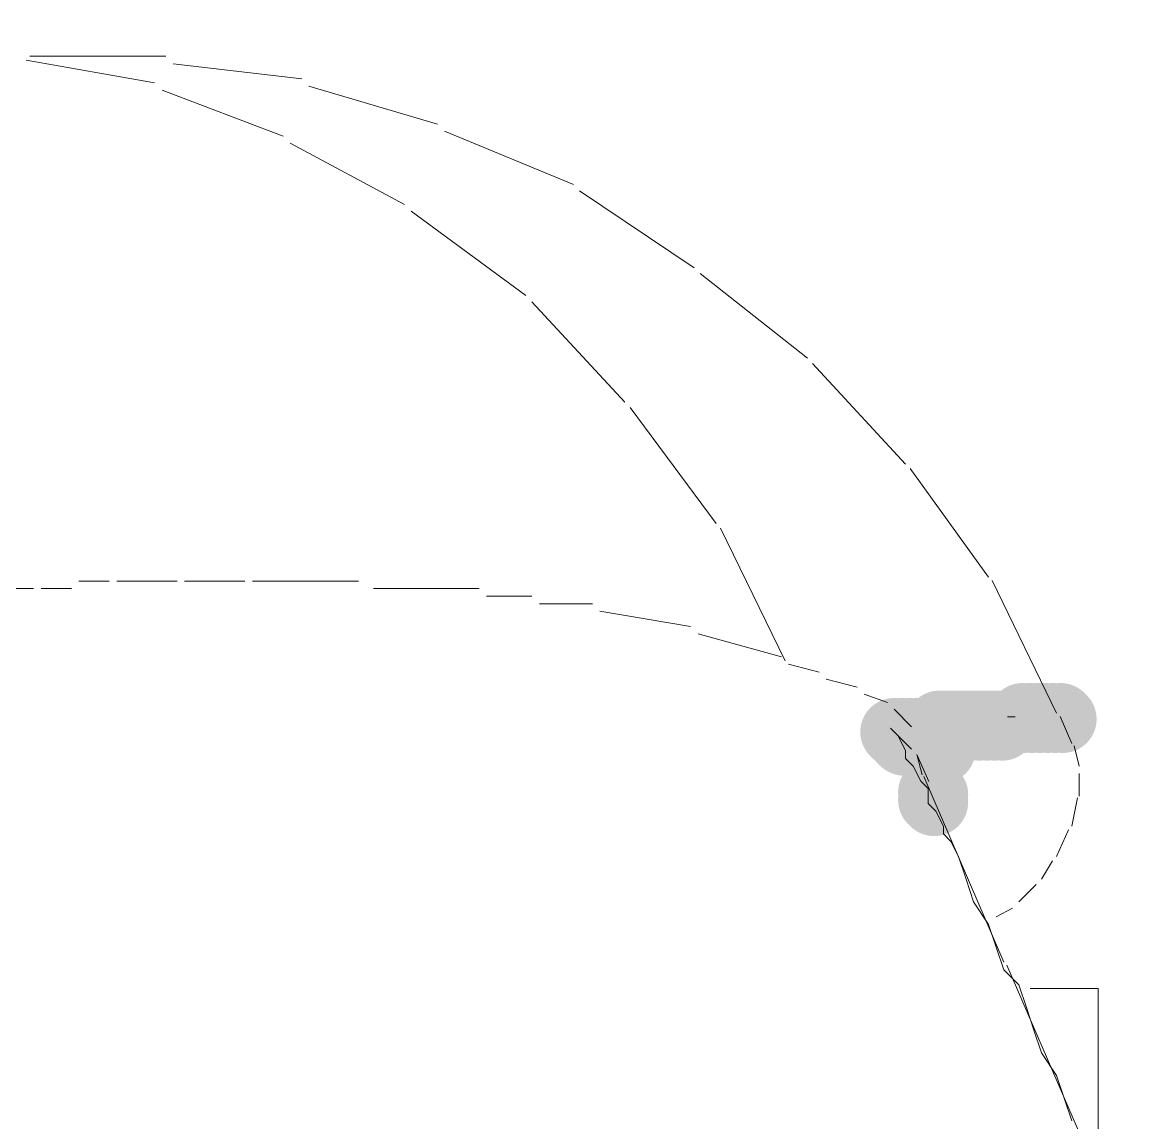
# Model space of a CAD drawing. Header units: millimetres. Extents: x 0 to 297, y 0 to 208.
# Drawn here: x 136.17 to 139.007, y 62.178 to 64.971 of the extents above; entities that cross this region are included whole.
import ezdxf

# ---------------------------------------------------------------- set-up
doc = ezdxf.new("R2010")
doc.units = ezdxf.units.MM

msp = doc.modelspace()

# ---------------------------------------------------------------- hatches: boundary and pattern name
h = msp.add_hatch(color=7)
h.dxf.hatch_style = 2
h.paths.add_polyline_path([(136.534525, 64.971206), (136.534525, 64.798697)])
h = msp.add_hatch(color=7)
h.dxf.hatch_style = 2
h.paths.add_polyline_path([(136.879542, 64.913703), (136.879542, 64.741194)])
h = msp.add_hatch(color=7)
h.dxf.hatch_style = 2
h.paths.add_polyline_path([(137.224558, 64.798697), (137.224558, 64.626189)])
h = msp.add_hatch(color=7)
h.dxf.hatch_style = 2
h.paths.add_polyline_path([(137.569575, 64.645592), (137.569575, 64.473083)])
h = msp.add_hatch(color=7)
h.dxf.hatch_style = 2
h.paths.add_polyline_path([(137.876139, 64.434631), (137.876139, 64.262122)])
h = msp.add_hatch(color=7)
h.dxf.hatch_style = 2
h.paths.add_polyline_path([(138.163653, 64.204619), (138.163653, 64.032111)])
h = msp.add_hatch(color=7)
h.dxf.hatch_style = 2
h.paths.add_polyline_path([(138.412714, 63.936156), (138.412714, 63.763647)])
h = msp.add_hatch(color=7)
h.dxf.hatch_style = 2
h.paths.add_polyline_path([(138.623322, 63.648994), (138.623322, 63.476486)])
h = msp.add_hatch(color=7)
edge = h.paths.add_edge_path(flags=0)
edge.add_spline(control_points=[(138.559783, 63.249787), (138.526238, 63.283332), (138.471346, 63.283332), (138.437801, 63.249787), (138.404256, 63.216242), (138.404256, 63.16135), (138.437801, 63.127805), (138.437801, 63.127805), (138.443445, 63.122161), (138.443445, 63.122161), (138.47699, 63.088616), (138.531882, 63.088616), (138.565427, 63.122161), (138.598972, 63.155706), (138.598972, 63.210597), (138.565427, 63.244142), (138.565427, 63.244142), (138.559783, 63.249787), (138.559783, 63.249787)], knot_values=[0, 0, 0, 0, 1, 1, 1, 2, 2, 2, 3, 3, 3, 4, 4, 4, 5, 5, 5, 6, 6, 6, 6], degree=3, periodic=1)
h = msp.add_hatch(color=7)
edge = h.paths.add_edge_path(flags=0)
edge.add_spline(control_points=[(138.559783, 63.249787), (138.526238, 63.283332), (138.471346, 63.283332), (138.437801, 63.249787), (138.404256, 63.216242), (138.404256, 63.16135), (138.437801, 63.127805), (138.437801, 63.127805), (138.443445, 63.122161), (138.443445, 63.122161), (138.47699, 63.088616), (138.531882, 63.088616), (138.565427, 63.122161), (138.598972, 63.155706), (138.598972, 63.210597), (138.565427, 63.244142), (138.565427, 63.244142), (138.559783, 63.249787), (138.559783, 63.249787)], knot_values=[0, 0, 0, 0, 1, 1, 1, 2, 2, 2, 3, 3, 3, 4, 4, 4, 5, 5, 5, 6, 6, 6, 6], degree=3, periodic=1)
h = msp.add_hatch(color=7)
edge = h.paths.add_edge_path(flags=0)
edge.add_spline(control_points=[(138.559783, 63.249787), (138.526238, 63.283332), (138.471346, 63.283332), (138.437801, 63.249787), (138.404256, 63.216242), (138.404256, 63.16135), (138.437801, 63.127805), (138.437801, 63.127805), (138.443445, 63.122161), (138.443445, 63.122161), (138.47699, 63.088616), (138.531882, 63.088616), (138.565427, 63.122161), (138.598972, 63.155706), (138.598972, 63.210597), (138.565427, 63.244142), (138.565427, 63.244142), (138.559783, 63.249787), (138.559783, 63.249787)], knot_values=[0, 0, 0, 0, 1, 1, 1, 2, 2, 2, 3, 3, 3, 4, 4, 4, 5, 5, 5, 6, 6, 6, 6], degree=3, periodic=1)
h = msp.add_hatch(color=7)
edge = h.paths.add_edge_path(flags=0)
edge.add_spline(control_points=[(138.579185, 63.249787), (138.54564, 63.283332), (138.490749, 63.283332), (138.457204, 63.249787), (138.423659, 63.216242), (138.423659, 63.16135), (138.457204, 63.127805), (138.457204, 63.127805), (138.462848, 63.122161), (138.462848, 63.122161), (138.496393, 63.088616), (138.551285, 63.088616), (138.58483, 63.122161), (138.618375, 63.155706), (138.618375, 63.210597), (138.58483, 63.244142), (138.58483, 63.244142), (138.579185, 63.249787), (138.579185, 63.249787)], knot_values=[0, 0, 0, 0, 1, 1, 1, 2, 2, 2, 3, 3, 3, 4, 4, 4, 5, 5, 5, 6, 6, 6, 6], degree=3, periodic=1)
h = msp.add_hatch(color=7)
edge = h.paths.add_edge_path(flags=0)
edge.add_spline(control_points=[(138.579185, 63.249787), (138.54564, 63.283332), (138.490749, 63.283332), (138.457204, 63.249787), (138.423659, 63.216242), (138.423659, 63.16135), (138.457204, 63.127805), (138.457204, 63.127805), (138.462848, 63.122161), (138.462848, 63.122161), (138.496393, 63.088616), (138.551285, 63.088616), (138.58483, 63.122161), (138.618375, 63.155706), (138.618375, 63.210597), (138.58483, 63.244142), (138.58483, 63.244142), (138.579185, 63.249787), (138.579185, 63.249787)], knot_values=[0, 0, 0, 0, 1, 1, 1, 2, 2, 2, 3, 3, 3, 4, 4, 4, 5, 5, 5, 6, 6, 6, 6], degree=3, periodic=1)
h = msp.add_hatch(color=7)
edge = h.paths.add_edge_path(flags=0)
edge.add_spline(control_points=[(138.579185, 63.249787), (138.54564, 63.283332), (138.490749, 63.283332), (138.457204, 63.249787), (138.423659, 63.216242), (138.423659, 63.16135), (138.457204, 63.127805), (138.457204, 63.127805), (138.462848, 63.122161), (138.462848, 63.122161), (138.496393, 63.088616), (138.551285, 63.088616), (138.58483, 63.122161), (138.618375, 63.155706), (138.618375, 63.210597), (138.58483, 63.244142), (138.58483, 63.244142), (138.579185, 63.249787), (138.579185, 63.249787)], knot_values=[0, 0, 0, 0, 1, 1, 1, 2, 2, 2, 3, 3, 3, 4, 4, 4, 5, 5, 5, 6, 6, 6, 6], degree=3, periodic=1)
h = msp.add_hatch(color=7)
edge = h.paths.add_edge_path(flags=0)
edge.add_spline(control_points=[(138.598235, 63.249787), (138.56469, 63.283332), (138.509799, 63.283332), (138.476254, 63.249787), (138.442709, 63.216242), (138.442709, 63.16135), (138.476254, 63.127805), (138.476254, 63.127805), (138.481898, 63.122161), (138.481898, 63.122161), (138.515443, 63.088616), (138.570335, 63.088616), (138.60388, 63.122161), (138.637425, 63.155706), (138.637425, 63.210597), (138.60388, 63.244142), (138.60388, 63.244142), (138.598235, 63.249787), (138.598235, 63.249787)], knot_values=[0, 0, 0, 0, 1, 1, 1, 2, 2, 2, 3, 3, 3, 4, 4, 4, 5, 5, 5, 6, 6, 6, 6], degree=3, periodic=1)
h = msp.add_hatch(color=7)
edge = h.paths.add_edge_path(flags=0)
edge.add_spline(control_points=[(138.598235, 63.249787), (138.56469, 63.283332), (138.509799, 63.283332), (138.476254, 63.249787), (138.442709, 63.216242), (138.442709, 63.16135), (138.476254, 63.127805), (138.476254, 63.127805), (138.481898, 63.122161), (138.481898, 63.122161), (138.515443, 63.088616), (138.570335, 63.088616), (138.60388, 63.122161), (138.637425, 63.155706), (138.637425, 63.210597), (138.60388, 63.244142), (138.60388, 63.244142), (138.598235, 63.249787), (138.598235, 63.249787)], knot_values=[0, 0, 0, 0, 1, 1, 1, 2, 2, 2, 3, 3, 3, 4, 4, 4, 5, 5, 5, 6, 6, 6, 6], degree=3, periodic=1)
h = msp.add_hatch(color=7)
edge = h.paths.add_edge_path(flags=0)
edge.add_spline(control_points=[(138.617285, 63.249787), (138.58374, 63.283332), (138.528849, 63.283332), (138.495304, 63.249787), (138.461759, 63.216242), (138.461759, 63.16135), (138.495304, 63.127805), (138.495304, 63.127805), (138.500948, 63.122161), (138.500948, 63.122161), (138.534493, 63.088616), (138.589385, 63.088616), (138.62293, 63.122161), (138.656475, 63.155706), (138.656475, 63.210597), (138.62293, 63.244142), (138.62293, 63.244142), (138.617285, 63.249787), (138.617285, 63.249787)], knot_values=[0, 0, 0, 0, 1, 1, 1, 2, 2, 2, 3, 3, 3, 4, 4, 4, 5, 5, 5, 6, 6, 6, 6], degree=3, periodic=1)
h = msp.add_hatch(color=7)
edge = h.paths.add_edge_path(flags=0)
edge.add_spline(control_points=[(138.617285, 63.249787), (138.58374, 63.283332), (138.528849, 63.283332), (138.495304, 63.249787), (138.461759, 63.216242), (138.461759, 63.16135), (138.495304, 63.127805), (138.495304, 63.127805), (138.500948, 63.122161), (138.500948, 63.122161), (138.534493, 63.088616), (138.589385, 63.088616), (138.62293, 63.122161), (138.656475, 63.155706), (138.656475, 63.210597), (138.62293, 63.244142), (138.62293, 63.244142), (138.617285, 63.249787), (138.617285, 63.249787)], knot_values=[0, 0, 0, 0, 1, 1, 1, 2, 2, 2, 3, 3, 3, 4, 4, 4, 5, 5, 5, 6, 6, 6, 6], degree=3, periodic=1)
h = msp.add_hatch(color=7)
edge = h.paths.add_edge_path(flags=0)
edge.add_spline(control_points=[(138.636688, 63.249787), (138.603143, 63.283332), (138.548251, 63.283332), (138.514706, 63.249787), (138.481161, 63.216242), (138.481161, 63.16135), (138.514706, 63.127805), (138.514706, 63.127805), (138.520351, 63.122161), (138.520351, 63.122161), (138.553896, 63.088616), (138.608788, 63.088616), (138.642333, 63.122161), (138.675878, 63.155706), (138.675878, 63.210597), (138.642333, 63.244142), (138.642333, 63.244142), (138.636688, 63.249787), (138.636688, 63.249787)], knot_values=[0, 0, 0, 0, 1, 1, 1, 2, 2, 2, 3, 3, 3, 4, 4, 4, 5, 5, 5, 6, 6, 6, 6], degree=3, periodic=1)
h = msp.add_hatch(color=7)
edge = h.paths.add_edge_path(flags=0)
edge.add_spline(control_points=[(138.636688, 63.249787), (138.603143, 63.283332), (138.548251, 63.283332), (138.514706, 63.249787), (138.481161, 63.216242), (138.481161, 63.16135), (138.514706, 63.127805), (138.514706, 63.127805), (138.520351, 63.122161), (138.520351, 63.122161), (138.553896, 63.088616), (138.608788, 63.088616), (138.642333, 63.122161), (138.675878, 63.155706), (138.675878, 63.210597), (138.642333, 63.244142), (138.642333, 63.244142), (138.636688, 63.249787), (138.636688, 63.249787)], knot_values=[0, 0, 0, 0, 1, 1, 1, 2, 2, 2, 3, 3, 3, 4, 4, 4, 5, 5, 5, 6, 6, 6, 6], degree=3, periodic=1)
h = msp.add_hatch(color=7)
edge = h.paths.add_edge_path(flags=0)
edge.add_spline(control_points=[(138.636688, 63.249787), (138.603143, 63.283332), (138.548251, 63.283332), (138.514706, 63.249787), (138.481161, 63.216242), (138.481161, 63.16135), (138.514706, 63.127805), (138.514706, 63.127805), (138.520351, 63.122161), (138.520351, 63.122161), (138.553896, 63.088616), (138.608788, 63.088616), (138.642333, 63.122161), (138.675878, 63.155706), (138.675878, 63.210597), (138.642333, 63.244142), (138.642333, 63.244142), (138.636688, 63.249787), (138.636688, 63.249787)], knot_values=[0, 0, 0, 0, 1, 1, 1, 2, 2, 2, 3, 3, 3, 4, 4, 4, 5, 5, 5, 6, 6, 6, 6], degree=3, periodic=1)
h = msp.add_hatch(color=7)
edge = h.paths.add_edge_path(flags=0)
edge.add_spline(control_points=[(138.655738, 63.249787), (138.622193, 63.283332), (138.567301, 63.283332), (138.533756, 63.249787), (138.500211, 63.216242), (138.500211, 63.16135), (138.533756, 63.127805), (138.533756, 63.127805), (138.539401, 63.122161), (138.539401, 63.122161), (138.572946, 63.088616), (138.627838, 63.088616), (138.661383, 63.122161), (138.694928, 63.155706), (138.694928, 63.210597), (138.661383, 63.244142), (138.661383, 63.244142), (138.655738, 63.249787), (138.655738, 63.249787)], knot_values=[0, 0, 0, 0, 1, 1, 1, 2, 2, 2, 3, 3, 3, 4, 4, 4, 5, 5, 5, 6, 6, 6, 6], degree=3, periodic=1)
h = msp.add_hatch(color=7)
edge = h.paths.add_edge_path(flags=0)
edge.add_spline(control_points=[(138.674788, 63.249787), (138.641243, 63.283332), (138.586351, 63.283332), (138.552806, 63.249787), (138.519261, 63.216242), (138.519261, 63.16135), (138.552806, 63.127805), (138.552806, 63.127805), (138.558451, 63.122161), (138.558451, 63.122161), (138.591996, 63.088616), (138.646888, 63.088616), (138.680433, 63.122161), (138.713978, 63.155706), (138.713978, 63.210597), (138.680433, 63.244142), (138.680433, 63.244142), (138.674788, 63.249787), (138.674788, 63.249787)], knot_values=[0, 0, 0, 0, 1, 1, 1, 2, 2, 2, 3, 3, 3, 4, 4, 4, 5, 5, 5, 6, 6, 6, 6], degree=3, periodic=1)
h = msp.add_hatch(color=7)
edge = h.paths.add_edge_path(flags=0)
edge.add_spline(control_points=[(138.694191, 63.249787), (138.660646, 63.283332), (138.605754, 63.283332), (138.572209, 63.249787), (138.538664, 63.216242), (138.538664, 63.16135), (138.572209, 63.127805), (138.572209, 63.127805), (138.577854, 63.122161), (138.577854, 63.122161), (138.611399, 63.088616), (138.66629, 63.088616), (138.699835, 63.122161), (138.73338, 63.155706), (138.73338, 63.210597), (138.699835, 63.244142), (138.699835, 63.244142), (138.694191, 63.249787), (138.694191, 63.249787)], knot_values=[0, 0, 0, 0, 1, 1, 1, 2, 2, 2, 3, 3, 3, 4, 4, 4, 5, 5, 5, 6, 6, 6, 6], degree=3, periodic=1)
h = msp.add_hatch(color=7)
edge = h.paths.add_edge_path(flags=0)
edge.add_spline(control_points=[(138.713241, 63.249787), (138.679696, 63.283332), (138.624804, 63.283332), (138.591259, 63.249787), (138.557714, 63.216242), (138.557714, 63.16135), (138.591259, 63.127805), (138.591259, 63.127805), (138.596904, 63.122161), (138.596904, 63.122161), (138.630449, 63.088616), (138.68534, 63.088616), (138.718885, 63.122161), (138.75243, 63.155706), (138.75243, 63.210597), (138.718885, 63.244142), (138.718885, 63.244142), (138.713241, 63.249787), (138.713241, 63.249787)], knot_values=[0, 0, 0, 0, 1, 1, 1, 2, 2, 2, 3, 3, 3, 4, 4, 4, 5, 5, 5, 6, 6, 6, 6], degree=3, periodic=1)
h = msp.add_hatch(color=7)
edge = h.paths.add_edge_path(flags=0)
edge.add_spline(control_points=[(138.768746, 63.270771), (138.734136, 63.303218), (138.679273, 63.301448), (138.646827, 63.266839), (138.614381, 63.23223), (138.616151, 63.177366), (138.65076, 63.14492), (138.65076, 63.14492), (138.656404, 63.139629), (138.656404, 63.139629), (138.691014, 63.107183), (138.745877, 63.108952), (138.778323, 63.143561), (138.810769, 63.178171), (138.808999, 63.233034), (138.77439, 63.26548), (138.77439, 63.26548), (138.768746, 63.270771), (138.768746, 63.270771)], knot_values=[0, 0, 0, 0, 1, 1, 1, 2, 2, 2, 3, 3, 3, 4, 4, 4, 5, 5, 5, 6, 6, 6, 6], degree=3, periodic=1)
h = msp.add_hatch(color=7)
edge = h.paths.add_edge_path(flags=0)
edge.add_spline(control_points=[(138.787796, 63.270771), (138.753186, 63.303218), (138.698323, 63.301448), (138.665877, 63.266839), (138.633431, 63.23223), (138.635201, 63.177366), (138.66981, 63.14492), (138.66981, 63.14492), (138.675454, 63.139629), (138.675454, 63.139629), (138.710064, 63.107183), (138.764927, 63.108952), (138.797373, 63.143561), (138.829819, 63.178171), (138.828049, 63.233034), (138.79344, 63.26548), (138.79344, 63.26548), (138.787796, 63.270771), (138.787796, 63.270771)], knot_values=[0, 0, 0, 0, 1, 1, 1, 2, 2, 2, 3, 3, 3, 4, 4, 4, 5, 5, 5, 6, 6, 6, 6], degree=3, periodic=1)
h = msp.add_hatch(color=7)
edge = h.paths.add_edge_path(flags=0)
edge.add_spline(control_points=[(138.807198, 63.270771), (138.772589, 63.303218), (138.717726, 63.301448), (138.68528, 63.266839), (138.652834, 63.23223), (138.654604, 63.177366), (138.689213, 63.14492), (138.689213, 63.14492), (138.694857, 63.139629), (138.694857, 63.139629), (138.729466, 63.107183), (138.78433, 63.108952), (138.816776, 63.143561), (138.849222, 63.178171), (138.847452, 63.233034), (138.812843, 63.26548), (138.812843, 63.26548), (138.807198, 63.270771), (138.807198, 63.270771)], knot_values=[0, 0, 0, 0, 1, 1, 1, 2, 2, 2, 3, 3, 3, 4, 4, 4, 5, 5, 5, 6, 6, 6, 6], degree=3, periodic=1)
h = msp.add_hatch(color=7)
edge = h.paths.add_edge_path(flags=0)
edge.add_spline(control_points=[(138.826248, 63.270771), (138.791639, 63.303218), (138.736776, 63.301448), (138.70433, 63.266839), (138.671884, 63.23223), (138.673654, 63.177366), (138.708263, 63.14492), (138.708263, 63.14492), (138.713907, 63.139629), (138.713907, 63.139629), (138.748516, 63.107183), (138.80338, 63.108952), (138.835826, 63.143561), (138.868272, 63.178171), (138.866502, 63.233034), (138.831893, 63.26548), (138.831893, 63.26548), (138.826248, 63.270771), (138.826248, 63.270771)], knot_values=[0, 0, 0, 0, 1, 1, 1, 2, 2, 2, 3, 3, 3, 4, 4, 4, 5, 5, 5, 6, 6, 6, 6], degree=3, periodic=1)
h = msp.add_hatch(color=7)
edge = h.paths.add_edge_path(flags=0)
edge.add_spline(control_points=[(138.826248, 63.270771), (138.791639, 63.303218), (138.736776, 63.301448), (138.70433, 63.266839), (138.671884, 63.23223), (138.673654, 63.177366), (138.708263, 63.14492), (138.708263, 63.14492), (138.713907, 63.139629), (138.713907, 63.139629), (138.748516, 63.107183), (138.80338, 63.108952), (138.835826, 63.143561), (138.868272, 63.178171), (138.866502, 63.233034), (138.831893, 63.26548), (138.831893, 63.26548), (138.826248, 63.270771), (138.826248, 63.270771)], knot_values=[0, 0, 0, 0, 1, 1, 1, 2, 2, 2, 3, 3, 3, 4, 4, 4, 5, 5, 5, 6, 6, 6, 6], degree=3, periodic=1)
h = msp.add_hatch(color=7)
edge = h.paths.add_edge_path(flags=0)
edge.add_spline(control_points=[(138.845298, 63.270771), (138.810689, 63.303218), (138.755826, 63.301448), (138.72338, 63.266839), (138.690934, 63.23223), (138.692704, 63.177366), (138.727313, 63.14492), (138.727313, 63.14492), (138.732957, 63.139629), (138.732957, 63.139629), (138.767566, 63.107183), (138.82243, 63.108952), (138.854876, 63.143561), (138.887322, 63.178171), (138.885552, 63.233034), (138.850943, 63.26548), (138.850943, 63.26548), (138.845298, 63.270771), (138.845298, 63.270771)], knot_values=[0, 0, 0, 0, 1, 1, 1, 2, 2, 2, 3, 3, 3, 4, 4, 4, 5, 5, 5, 6, 6, 6, 6], degree=3, periodic=1)
h = msp.add_hatch(color=7)
edge = h.paths.add_edge_path(flags=0)
edge.add_spline(control_points=[(138.845298, 63.270771), (138.810689, 63.303218), (138.755826, 63.301448), (138.72338, 63.266839), (138.690934, 63.23223), (138.692704, 63.177366), (138.727313, 63.14492), (138.727313, 63.14492), (138.732957, 63.139629), (138.732957, 63.139629), (138.767566, 63.107183), (138.82243, 63.108952), (138.854876, 63.143561), (138.887322, 63.178171), (138.885552, 63.233034), (138.850943, 63.26548), (138.850943, 63.26548), (138.845298, 63.270771), (138.845298, 63.270771)], knot_values=[0, 0, 0, 0, 1, 1, 1, 2, 2, 2, 3, 3, 3, 4, 4, 4, 5, 5, 5, 6, 6, 6, 6], degree=3, periodic=1)
h = msp.add_hatch(color=7)
edge = h.paths.add_edge_path(flags=0)
edge.add_spline(control_points=[(138.864701, 63.270771), (138.830092, 63.303218), (138.775229, 63.301448), (138.742783, 63.266839), (138.710337, 63.23223), (138.712106, 63.177366), (138.746716, 63.14492), (138.746716, 63.14492), (138.75236, 63.139629), (138.75236, 63.139629), (138.786969, 63.107183), (138.841832, 63.108952), (138.874278, 63.143561), (138.906724, 63.178171), (138.904955, 63.233034), (138.870346, 63.26548), (138.870346, 63.26548), (138.864701, 63.270771), (138.864701, 63.270771)], knot_values=[0, 0, 0, 0, 1, 1, 1, 2, 2, 2, 3, 3, 3, 4, 4, 4, 5, 5, 5, 6, 6, 6, 6], degree=3, periodic=1)
h = msp.add_hatch(color=7)
edge = h.paths.add_edge_path(flags=0)
edge.add_spline(control_points=[(138.864701, 63.270771), (138.830092, 63.303218), (138.775229, 63.301448), (138.742783, 63.266839), (138.710337, 63.23223), (138.712106, 63.177366), (138.746716, 63.14492), (138.746716, 63.14492), (138.75236, 63.139629), (138.75236, 63.139629), (138.786969, 63.107183), (138.841832, 63.108952), (138.874278, 63.143561), (138.906724, 63.178171), (138.904955, 63.233034), (138.870346, 63.26548), (138.870346, 63.26548), (138.864701, 63.270771), (138.864701, 63.270771)], knot_values=[0, 0, 0, 0, 1, 1, 1, 2, 2, 2, 3, 3, 3, 4, 4, 4, 5, 5, 5, 6, 6, 6, 6], degree=3, periodic=1)
h = msp.add_hatch(color=7)
edge = h.paths.add_edge_path(flags=0)
edge.add_spline(control_points=[(138.864701, 63.270771), (138.830092, 63.303218), (138.775229, 63.301448), (138.742783, 63.266839), (138.710337, 63.23223), (138.712106, 63.177366), (138.746716, 63.14492), (138.746716, 63.14492), (138.75236, 63.139629), (138.75236, 63.139629), (138.786969, 63.107183), (138.841832, 63.108952), (138.874278, 63.143561), (138.906724, 63.178171), (138.904955, 63.233034), (138.870346, 63.26548), (138.870346, 63.26548), (138.864701, 63.270771), (138.864701, 63.270771)], knot_values=[0, 0, 0, 0, 1, 1, 1, 2, 2, 2, 3, 3, 3, 4, 4, 4, 5, 5, 5, 6, 6, 6, 6], degree=3, periodic=1)
h = msp.add_hatch(color=7)
edge = h.paths.add_edge_path(flags=0)
edge.add_spline(control_points=[(138.864701, 63.270771), (138.830092, 63.303218), (138.775229, 63.301448), (138.742783, 63.266839), (138.710337, 63.23223), (138.712106, 63.177366), (138.746716, 63.14492), (138.746716, 63.14492), (138.75236, 63.139629), (138.75236, 63.139629), (138.786969, 63.107183), (138.841832, 63.108952), (138.874278, 63.143561), (138.906724, 63.178171), (138.904955, 63.233034), (138.870346, 63.26548), (138.870346, 63.26548), (138.864701, 63.270771), (138.864701, 63.270771)], knot_values=[0, 0, 0, 0, 1, 1, 1, 2, 2, 2, 3, 3, 3, 4, 4, 4, 5, 5, 5, 6, 6, 6, 6], degree=3, periodic=1)
h = msp.add_hatch(color=7)
edge = h.paths.add_edge_path(flags=0)
edge.add_spline(control_points=[(138.864701, 63.270771), (138.830092, 63.303218), (138.775229, 63.301448), (138.742783, 63.266839), (138.710337, 63.23223), (138.712106, 63.177366), (138.746716, 63.14492), (138.746716, 63.14492), (138.75236, 63.139629), (138.75236, 63.139629), (138.786969, 63.107183), (138.841832, 63.108952), (138.874278, 63.143561), (138.906724, 63.178171), (138.904955, 63.233034), (138.870346, 63.26548), (138.870346, 63.26548), (138.864701, 63.270771), (138.864701, 63.270771)], knot_values=[0, 0, 0, 0, 1, 1, 1, 2, 2, 2, 3, 3, 3, 4, 4, 4, 5, 5, 5, 6, 6, 6, 6], degree=3, periodic=1)
h = msp.add_hatch(color=7)
edge = h.paths.add_edge_path(flags=0)
edge.add_spline(control_points=[(138.864701, 63.270771), (138.830092, 63.303218), (138.775229, 63.301448), (138.742783, 63.266839), (138.710337, 63.23223), (138.712106, 63.177366), (138.746716, 63.14492), (138.746716, 63.14492), (138.75236, 63.139629), (138.75236, 63.139629), (138.786969, 63.107183), (138.841832, 63.108952), (138.874278, 63.143561), (138.906724, 63.178171), (138.904955, 63.233034), (138.870346, 63.26548), (138.870346, 63.26548), (138.864701, 63.270771), (138.864701, 63.270771)], knot_values=[0, 0, 0, 0, 1, 1, 1, 2, 2, 2, 3, 3, 3, 4, 4, 4, 5, 5, 5, 6, 6, 6, 6], degree=3, periodic=1)
h = msp.add_hatch(color=7)
edge = h.paths.add_edge_path(flags=0)
edge.add_spline(control_points=[(138.444777, 63.230737), (138.411232, 63.264282), (138.35634, 63.264282), (138.322795, 63.230737), (138.28925, 63.197192), (138.28925, 63.1423), (138.322795, 63.108755), (138.322795, 63.108755), (138.32844, 63.103111), (138.32844, 63.103111), (138.361985, 63.069566), (138.416876, 63.069566), (138.450421, 63.103111), (138.483966, 63.136656), (138.483966, 63.191547), (138.450421, 63.225092), (138.450421, 63.225092), (138.444777, 63.230737), (138.444777, 63.230737)], knot_values=[0, 0, 0, 0, 1, 1, 1, 2, 2, 2, 3, 3, 3, 4, 4, 4, 5, 5, 5, 6, 6, 6, 6], degree=3, periodic=1)
h = msp.add_hatch(color=7)
edge = h.paths.add_edge_path(flags=0)
edge.add_spline(control_points=[(138.444777, 63.230737), (138.411232, 63.264282), (138.35634, 63.264282), (138.322795, 63.230737), (138.28925, 63.197192), (138.28925, 63.1423), (138.322795, 63.108755), (138.322795, 63.108755), (138.32844, 63.103111), (138.32844, 63.103111), (138.361985, 63.069566), (138.416876, 63.069566), (138.450421, 63.103111), (138.483966, 63.136656), (138.483966, 63.191547), (138.450421, 63.225092), (138.450421, 63.225092), (138.444777, 63.230737), (138.444777, 63.230737)], knot_values=[0, 0, 0, 0, 1, 1, 1, 2, 2, 2, 3, 3, 3, 4, 4, 4, 5, 5, 5, 6, 6, 6, 6], degree=3, periodic=1)
h = msp.add_hatch(color=7)
edge = h.paths.add_edge_path(flags=0)
edge.add_spline(control_points=[(138.46418, 63.230737), (138.430635, 63.264282), (138.375743, 63.264282), (138.342198, 63.230737), (138.308653, 63.197192), (138.308653, 63.1423), (138.342198, 63.108755), (138.342198, 63.108755), (138.347842, 63.103111), (138.347842, 63.103111), (138.381387, 63.069566), (138.436279, 63.069566), (138.469824, 63.103111), (138.503369, 63.136656), (138.503369, 63.191547), (138.469824, 63.225092), (138.469824, 63.225092), (138.46418, 63.230737), (138.46418, 63.230737)], knot_values=[0, 0, 0, 0, 1, 1, 1, 2, 2, 2, 3, 3, 3, 4, 4, 4, 5, 5, 5, 6, 6, 6, 6], degree=3, periodic=1)
h = msp.add_hatch(color=7)
edge = h.paths.add_edge_path(flags=0)
edge.add_spline(control_points=[(138.46418, 63.230737), (138.430635, 63.264282), (138.375743, 63.264282), (138.342198, 63.230737), (138.308653, 63.197192), (138.308653, 63.1423), (138.342198, 63.108755), (138.342198, 63.108755), (138.347842, 63.103111), (138.347842, 63.103111), (138.381387, 63.069566), (138.436279, 63.069566), (138.469824, 63.103111), (138.503369, 63.136656), (138.503369, 63.191547), (138.469824, 63.225092), (138.469824, 63.225092), (138.46418, 63.230737), (138.46418, 63.230737)], knot_values=[0, 0, 0, 0, 1, 1, 1, 2, 2, 2, 3, 3, 3, 4, 4, 4, 5, 5, 5, 6, 6, 6, 6], degree=3, periodic=1)
h = msp.add_hatch(color=7)
edge = h.paths.add_edge_path(flags=0)
edge.add_spline(control_points=[(138.48323, 63.230737), (138.449685, 63.264282), (138.394793, 63.264282), (138.361248, 63.230737), (138.327703, 63.197192), (138.327703, 63.1423), (138.361248, 63.108755), (138.361248, 63.108755), (138.366892, 63.103111), (138.366892, 63.103111), (138.400437, 63.069566), (138.455329, 63.069566), (138.488874, 63.103111), (138.522419, 63.136656), (138.522419, 63.191547), (138.488874, 63.225092), (138.488874, 63.225092), (138.48323, 63.230737), (138.48323, 63.230737)], knot_values=[0, 0, 0, 0, 1, 1, 1, 2, 2, 2, 3, 3, 3, 4, 4, 4, 5, 5, 5, 6, 6, 6, 6], degree=3, periodic=1)
h = msp.add_hatch(color=7)
edge = h.paths.add_edge_path(flags=0)
edge.add_spline(control_points=[(138.50228, 63.230737), (138.468735, 63.264282), (138.413843, 63.264282), (138.380298, 63.230737), (138.346753, 63.197192), (138.346753, 63.1423), (138.380298, 63.108755), (138.380298, 63.108755), (138.385942, 63.103111), (138.385942, 63.103111), (138.419487, 63.069566), (138.474379, 63.069566), (138.507924, 63.103111), (138.541469, 63.136656), (138.541469, 63.191547), (138.507924, 63.225092), (138.507924, 63.225092), (138.50228, 63.230737), (138.50228, 63.230737)], knot_values=[0, 0, 0, 0, 1, 1, 1, 2, 2, 2, 3, 3, 3, 4, 4, 4, 5, 5, 5, 6, 6, 6, 6], degree=3, periodic=1)
h = msp.add_hatch(color=7)
edge = h.paths.add_edge_path(flags=0)
edge.add_spline(control_points=[(138.559783, 63.230737), (138.526238, 63.264282), (138.471346, 63.264282), (138.437801, 63.230737), (138.404256, 63.197192), (138.404256, 63.1423), (138.437801, 63.108755), (138.437801, 63.108755), (138.443445, 63.103111), (138.443445, 63.103111), (138.47699, 63.069566), (138.531882, 63.069566), (138.565427, 63.103111), (138.598972, 63.136656), (138.598972, 63.191547), (138.565427, 63.225092), (138.565427, 63.225092), (138.559783, 63.230737), (138.559783, 63.230737)], knot_values=[0, 0, 0, 0, 1, 1, 1, 2, 2, 2, 3, 3, 3, 4, 4, 4, 5, 5, 5, 6, 6, 6, 6], degree=3, periodic=1)
h = msp.add_hatch(color=7)
edge = h.paths.add_edge_path(flags=0)
edge.add_spline(control_points=[(138.559783, 63.230737), (138.526238, 63.264282), (138.471346, 63.264282), (138.437801, 63.230737), (138.404256, 63.197192), (138.404256, 63.1423), (138.437801, 63.108755), (138.437801, 63.108755), (138.443445, 63.103111), (138.443445, 63.103111), (138.47699, 63.069566), (138.531882, 63.069566), (138.565427, 63.103111), (138.598972, 63.136656), (138.598972, 63.191547), (138.565427, 63.225092), (138.565427, 63.225092), (138.559783, 63.230737), (138.559783, 63.230737)], knot_values=[0, 0, 0, 0, 1, 1, 1, 2, 2, 2, 3, 3, 3, 4, 4, 4, 5, 5, 5, 6, 6, 6, 6], degree=3, periodic=1)
h = msp.add_hatch(color=7)
edge = h.paths.add_edge_path(flags=0)
edge.add_spline(control_points=[(138.462182, 63.213269), (138.427573, 63.245715), (138.372709, 63.243945), (138.340263, 63.209336), (138.307817, 63.174727), (138.309587, 63.119863), (138.344196, 63.087417), (138.344196, 63.087417), (138.349841, 63.082126), (138.349841, 63.082126), (138.38445, 63.04968), (138.439313, 63.05145), (138.471759, 63.086059), (138.504205, 63.120668), (138.502435, 63.175531), (138.467826, 63.207977), (138.467826, 63.207977), (138.462182, 63.213269), (138.462182, 63.213269)], knot_values=[0, 0, 0, 0, 1, 1, 1, 2, 2, 2, 3, 3, 3, 4, 4, 4, 5, 5, 5, 6, 6, 6, 6], degree=3, periodic=1)
h = msp.add_hatch(color=7)
edge = h.paths.add_edge_path(flags=0)
edge.add_spline(control_points=[(138.519684, 63.213269), (138.485075, 63.245715), (138.430212, 63.243945), (138.397766, 63.209336), (138.36532, 63.174727), (138.36709, 63.119863), (138.401699, 63.087417), (138.401699, 63.087417), (138.407343, 63.082126), (138.407343, 63.082126), (138.441952, 63.04968), (138.496816, 63.05145), (138.529262, 63.086059), (138.561708, 63.120668), (138.559938, 63.175531), (138.525329, 63.207977), (138.525329, 63.207977), (138.519684, 63.213269), (138.519684, 63.213269)], knot_values=[0, 0, 0, 0, 1, 1, 1, 2, 2, 2, 3, 3, 3, 4, 4, 4, 5, 5, 5, 6, 6, 6, 6], degree=3, periodic=1)
h = msp.add_hatch(color=7)
edge = h.paths.add_edge_path(flags=0)
edge.add_spline(control_points=[(138.519684, 63.213269), (138.485075, 63.245715), (138.430212, 63.243945), (138.397766, 63.209336), (138.36532, 63.174727), (138.36709, 63.119863), (138.401699, 63.087417), (138.401699, 63.087417), (138.407343, 63.082126), (138.407343, 63.082126), (138.441952, 63.04968), (138.496816, 63.05145), (138.529262, 63.086059), (138.561708, 63.120668), (138.559938, 63.175531), (138.525329, 63.207977), (138.525329, 63.207977), (138.519684, 63.213269), (138.519684, 63.213269)], knot_values=[0, 0, 0, 0, 1, 1, 1, 2, 2, 2, 3, 3, 3, 4, 4, 4, 5, 5, 5, 6, 6, 6, 6], degree=3, periodic=1)
h = msp.add_hatch(color=7)
edge = h.paths.add_edge_path(flags=0)
edge.add_spline(control_points=[(138.519684, 63.213269), (138.485075, 63.245715), (138.430212, 63.243945), (138.397766, 63.209336), (138.36532, 63.174727), (138.36709, 63.119863), (138.401699, 63.087417), (138.401699, 63.087417), (138.407343, 63.082126), (138.407343, 63.082126), (138.441952, 63.04968), (138.496816, 63.05145), (138.529262, 63.086059), (138.561708, 63.120668), (138.559938, 63.175531), (138.525329, 63.207977), (138.525329, 63.207977), (138.519684, 63.213269), (138.519684, 63.213269)], knot_values=[0, 0, 0, 0, 1, 1, 1, 2, 2, 2, 3, 3, 3, 4, 4, 4, 5, 5, 5, 6, 6, 6, 6], degree=3, periodic=1)
h = msp.add_hatch(color=7)
edge = h.paths.add_edge_path(flags=0)
edge.add_spline(control_points=[(138.540733, 63.192284), (138.507188, 63.225829), (138.452296, 63.225829), (138.418751, 63.192284), (138.385206, 63.158739), (138.385206, 63.103847), (138.418751, 63.070302), (138.418751, 63.070302), (138.424395, 63.064658), (138.424395, 63.064658), (138.45794, 63.031113), (138.512832, 63.031113), (138.546377, 63.064658), (138.579922, 63.098203), (138.579922, 63.153095), (138.546377, 63.18664), (138.546377, 63.18664), (138.540733, 63.192284), (138.540733, 63.192284)], knot_values=[0, 0, 0, 0, 1, 1, 1, 2, 2, 2, 3, 3, 3, 4, 4, 4, 5, 5, 5, 6, 6, 6, 6], degree=3, periodic=1)
h = msp.add_hatch(color=7)
edge = h.paths.add_edge_path(flags=0)
edge.add_spline(control_points=[(138.540733, 63.192284), (138.507188, 63.225829), (138.452296, 63.225829), (138.418751, 63.192284), (138.385206, 63.158739), (138.385206, 63.103847), (138.418751, 63.070302), (138.418751, 63.070302), (138.424395, 63.064658), (138.424395, 63.064658), (138.45794, 63.031113), (138.512832, 63.031113), (138.546377, 63.064658), (138.579922, 63.098203), (138.579922, 63.153095), (138.546377, 63.18664), (138.546377, 63.18664), (138.540733, 63.192284), (138.540733, 63.192284)], knot_values=[0, 0, 0, 0, 1, 1, 1, 2, 2, 2, 3, 3, 3, 4, 4, 4, 5, 5, 5, 6, 6, 6, 6], degree=3, periodic=1)
h = msp.add_hatch(color=7)
edge = h.paths.add_edge_path(flags=0)
edge.add_spline(control_points=[(138.540733, 63.192284), (138.507188, 63.225829), (138.452296, 63.225829), (138.418751, 63.192284), (138.385206, 63.158739), (138.385206, 63.103847), (138.418751, 63.070302), (138.418751, 63.070302), (138.424395, 63.064658), (138.424395, 63.064658), (138.45794, 63.031113), (138.512832, 63.031113), (138.546377, 63.064658), (138.579922, 63.098203), (138.579922, 63.153095), (138.546377, 63.18664), (138.546377, 63.18664), (138.540733, 63.192284), (138.540733, 63.192284)], knot_values=[0, 0, 0, 0, 1, 1, 1, 2, 2, 2, 3, 3, 3, 4, 4, 4, 5, 5, 5, 6, 6, 6, 6], degree=3, periodic=1)
h = msp.add_hatch(color=7)
edge = h.paths.add_edge_path(flags=0)
edge.add_spline(control_points=[(138.540733, 63.192284), (138.507188, 63.225829), (138.452296, 63.225829), (138.418751, 63.192284), (138.385206, 63.158739), (138.385206, 63.103847), (138.418751, 63.070302), (138.418751, 63.070302), (138.424395, 63.064658), (138.424395, 63.064658), (138.45794, 63.031113), (138.512832, 63.031113), (138.546377, 63.064658), (138.579922, 63.098203), (138.579922, 63.153095), (138.546377, 63.18664), (138.546377, 63.18664), (138.540733, 63.192284), (138.540733, 63.192284)], knot_values=[0, 0, 0, 0, 1, 1, 1, 2, 2, 2, 3, 3, 3, 4, 4, 4, 5, 5, 5, 6, 6, 6, 6], degree=3, periodic=1)
h = msp.add_hatch(color=7)
edge = h.paths.add_edge_path(flags=0)
edge.add_spline(control_points=[(138.540733, 63.192284), (138.507188, 63.225829), (138.452296, 63.225829), (138.418751, 63.192284), (138.385206, 63.158739), (138.385206, 63.103847), (138.418751, 63.070302), (138.418751, 63.070302), (138.424395, 63.064658), (138.424395, 63.064658), (138.45794, 63.031113), (138.512832, 63.031113), (138.546377, 63.064658), (138.579922, 63.098203), (138.579922, 63.153095), (138.546377, 63.18664), (138.546377, 63.18664), (138.540733, 63.192284), (138.540733, 63.192284)], knot_values=[0, 0, 0, 0, 1, 1, 1, 2, 2, 2, 3, 3, 3, 4, 4, 4, 5, 5, 5, 6, 6, 6, 6], degree=3, periodic=1)
h = msp.add_hatch(color=7)
edge = h.paths.add_edge_path(flags=0)
edge.add_spline(control_points=[(138.557784, 63.213269), (138.523175, 63.245715), (138.468312, 63.243945), (138.435866, 63.209336), (138.40342, 63.174727), (138.40519, 63.119863), (138.439799, 63.087417), (138.439799, 63.087417), (138.445443, 63.082126), (138.445443, 63.082126), (138.480052, 63.04968), (138.534916, 63.05145), (138.567362, 63.086059), (138.599808, 63.120668), (138.598038, 63.175531), (138.563429, 63.207977), (138.563429, 63.207977), (138.557784, 63.213269), (138.557784, 63.213269)], knot_values=[0, 0, 0, 0, 1, 1, 1, 2, 2, 2, 3, 3, 3, 4, 4, 4, 5, 5, 5, 6, 6, 6, 6], degree=3, periodic=1)
h = msp.add_hatch(color=7)
edge = h.paths.add_edge_path(flags=0)
edge.add_spline(control_points=[(138.557784, 63.213269), (138.523175, 63.245715), (138.468312, 63.243945), (138.435866, 63.209336), (138.40342, 63.174727), (138.40519, 63.119863), (138.439799, 63.087417), (138.439799, 63.087417), (138.445443, 63.082126), (138.445443, 63.082126), (138.480052, 63.04968), (138.534916, 63.05145), (138.567362, 63.086059), (138.599808, 63.120668), (138.598038, 63.175531), (138.563429, 63.207977), (138.563429, 63.207977), (138.557784, 63.213269), (138.557784, 63.213269)], knot_values=[0, 0, 0, 0, 1, 1, 1, 2, 2, 2, 3, 3, 3, 4, 4, 4, 5, 5, 5, 6, 6, 6, 6], degree=3, periodic=1)
h = msp.add_hatch(color=7)
edge = h.paths.add_edge_path(flags=0)
edge.add_spline(control_points=[(138.557784, 63.213269), (138.523175, 63.245715), (138.468312, 63.243945), (138.435866, 63.209336), (138.40342, 63.174727), (138.40519, 63.119863), (138.439799, 63.087417), (138.439799, 63.087417), (138.445443, 63.082126), (138.445443, 63.082126), (138.480052, 63.04968), (138.534916, 63.05145), (138.567362, 63.086059), (138.599808, 63.120668), (138.598038, 63.175531), (138.563429, 63.207977), (138.563429, 63.207977), (138.557784, 63.213269), (138.557784, 63.213269)], knot_values=[0, 0, 0, 0, 1, 1, 1, 2, 2, 2, 3, 3, 3, 4, 4, 4, 5, 5, 5, 6, 6, 6, 6], degree=3, periodic=1)
h = msp.add_hatch(color=7)
edge = h.paths.add_edge_path(flags=0)
edge.add_spline(control_points=[(138.557784, 63.213269), (138.523175, 63.245715), (138.468312, 63.243945), (138.435866, 63.209336), (138.40342, 63.174727), (138.40519, 63.119863), (138.439799, 63.087417), (138.439799, 63.087417), (138.445443, 63.082126), (138.445443, 63.082126), (138.480052, 63.04968), (138.534916, 63.05145), (138.567362, 63.086059), (138.599808, 63.120668), (138.598038, 63.175531), (138.563429, 63.207977), (138.563429, 63.207977), (138.557784, 63.213269), (138.557784, 63.213269)], knot_values=[0, 0, 0, 0, 1, 1, 1, 2, 2, 2, 3, 3, 3, 4, 4, 4, 5, 5, 5, 6, 6, 6, 6], degree=3, periodic=1)
h = msp.add_hatch(color=7)
edge = h.paths.add_edge_path(flags=0)
edge.add_spline(control_points=[(138.559783, 63.192284), (138.526238, 63.225829), (138.471346, 63.225829), (138.437801, 63.192284), (138.404256, 63.158739), (138.404256, 63.103847), (138.437801, 63.070302), (138.437801, 63.070302), (138.443445, 63.064658), (138.443445, 63.064658), (138.47699, 63.031113), (138.531882, 63.031113), (138.565427, 63.064658), (138.598972, 63.098203), (138.598972, 63.153095), (138.565427, 63.18664), (138.565427, 63.18664), (138.559783, 63.192284), (138.559783, 63.192284)], knot_values=[0, 0, 0, 0, 1, 1, 1, 2, 2, 2, 3, 3, 3, 4, 4, 4, 5, 5, 5, 6, 6, 6, 6], degree=3, periodic=1)
h = msp.add_hatch(color=7)
edge = h.paths.add_edge_path(flags=0)
edge.add_spline(control_points=[(138.559783, 63.192284), (138.526238, 63.225829), (138.471346, 63.225829), (138.437801, 63.192284), (138.404256, 63.158739), (138.404256, 63.103847), (138.437801, 63.070302), (138.437801, 63.070302), (138.443445, 63.064658), (138.443445, 63.064658), (138.47699, 63.031113), (138.531882, 63.031113), (138.565427, 63.064658), (138.598972, 63.098203), (138.598972, 63.153095), (138.565427, 63.18664), (138.565427, 63.18664), (138.559783, 63.192284), (138.559783, 63.192284)], knot_values=[0, 0, 0, 0, 1, 1, 1, 2, 2, 2, 3, 3, 3, 4, 4, 4, 5, 5, 5, 6, 6, 6, 6], degree=3, periodic=1)
h = msp.add_hatch(color=7)
edge = h.paths.add_edge_path(flags=0)
edge.add_spline(control_points=[(138.559783, 63.192284), (138.526238, 63.225829), (138.471346, 63.225829), (138.437801, 63.192284), (138.404256, 63.158739), (138.404256, 63.103847), (138.437801, 63.070302), (138.437801, 63.070302), (138.443445, 63.064658), (138.443445, 63.064658), (138.47699, 63.031113), (138.531882, 63.031113), (138.565427, 63.064658), (138.598972, 63.098203), (138.598972, 63.153095), (138.565427, 63.18664), (138.565427, 63.18664), (138.559783, 63.192284), (138.559783, 63.192284)], knot_values=[0, 0, 0, 0, 1, 1, 1, 2, 2, 2, 3, 3, 3, 4, 4, 4, 5, 5, 5, 6, 6, 6, 6], degree=3, periodic=1)
h = msp.add_hatch(color=7)
edge = h.paths.add_edge_path(flags=0)
edge.add_spline(control_points=[(138.559783, 63.192284), (138.526238, 63.225829), (138.471346, 63.225829), (138.437801, 63.192284), (138.404256, 63.158739), (138.404256, 63.103847), (138.437801, 63.070302), (138.437801, 63.070302), (138.443445, 63.064658), (138.443445, 63.064658), (138.47699, 63.031113), (138.531882, 63.031113), (138.565427, 63.064658), (138.598972, 63.098203), (138.598972, 63.153095), (138.565427, 63.18664), (138.565427, 63.18664), (138.559783, 63.192284), (138.559783, 63.192284)], knot_values=[0, 0, 0, 0, 1, 1, 1, 2, 2, 2, 3, 3, 3, 4, 4, 4, 5, 5, 5, 6, 6, 6, 6], degree=3, periodic=1)
h = msp.add_hatch(color=7)
edge = h.paths.add_edge_path(flags=0)
edge.add_spline(control_points=[(138.559783, 63.192284), (138.526238, 63.225829), (138.471346, 63.225829), (138.437801, 63.192284), (138.404256, 63.158739), (138.404256, 63.103847), (138.437801, 63.070302), (138.437801, 63.070302), (138.443445, 63.064658), (138.443445, 63.064658), (138.47699, 63.031113), (138.531882, 63.031113), (138.565427, 63.064658), (138.598972, 63.098203), (138.598972, 63.153095), (138.565427, 63.18664), (138.565427, 63.18664), (138.559783, 63.192284), (138.559783, 63.192284)], knot_values=[0, 0, 0, 0, 1, 1, 1, 2, 2, 2, 3, 3, 3, 4, 4, 4, 5, 5, 5, 6, 6, 6, 6], degree=3, periodic=1)
h = msp.add_hatch(color=7)
edge = h.paths.add_edge_path(flags=0)
edge.add_spline(control_points=[(138.559783, 63.192284), (138.526238, 63.225829), (138.471346, 63.225829), (138.437801, 63.192284), (138.404256, 63.158739), (138.404256, 63.103847), (138.437801, 63.070302), (138.437801, 63.070302), (138.443445, 63.064658), (138.443445, 63.064658), (138.47699, 63.031113), (138.531882, 63.031113), (138.565427, 63.064658), (138.598972, 63.098203), (138.598972, 63.153095), (138.565427, 63.18664), (138.565427, 63.18664), (138.559783, 63.192284), (138.559783, 63.192284)], knot_values=[0, 0, 0, 0, 1, 1, 1, 2, 2, 2, 3, 3, 3, 4, 4, 4, 5, 5, 5, 6, 6, 6, 6], degree=3, periodic=1)
h = msp.add_hatch(color=7)
edge = h.paths.add_edge_path(flags=0)
edge.add_spline(control_points=[(138.559783, 63.192284), (138.526238, 63.225829), (138.471346, 63.225829), (138.437801, 63.192284), (138.404256, 63.158739), (138.404256, 63.103847), (138.437801, 63.070302), (138.437801, 63.070302), (138.443445, 63.064658), (138.443445, 63.064658), (138.47699, 63.031113), (138.531882, 63.031113), (138.565427, 63.064658), (138.598972, 63.098203), (138.598972, 63.153095), (138.565427, 63.18664), (138.565427, 63.18664), (138.559783, 63.192284), (138.559783, 63.192284)], knot_values=[0, 0, 0, 0, 1, 1, 1, 2, 2, 2, 3, 3, 3, 4, 4, 4, 5, 5, 5, 6, 6, 6, 6], degree=3, periodic=1)
h = msp.add_hatch(color=7)
edge = h.paths.add_edge_path(flags=0)
edge.add_spline(control_points=[(138.559783, 63.192284), (138.526238, 63.225829), (138.471346, 63.225829), (138.437801, 63.192284), (138.404256, 63.158739), (138.404256, 63.103847), (138.437801, 63.070302), (138.437801, 63.070302), (138.443445, 63.064658), (138.443445, 63.064658), (138.47699, 63.031113), (138.531882, 63.031113), (138.565427, 63.064658), (138.598972, 63.098203), (138.598972, 63.153095), (138.565427, 63.18664), (138.565427, 63.18664), (138.559783, 63.192284), (138.559783, 63.192284)], knot_values=[0, 0, 0, 0, 1, 1, 1, 2, 2, 2, 3, 3, 3, 4, 4, 4, 5, 5, 5, 6, 6, 6, 6], degree=3, periodic=1)
h = msp.add_hatch(color=7)
edge = h.paths.add_edge_path(flags=0)
edge.add_spline(control_points=[(138.559783, 63.192284), (138.526238, 63.225829), (138.471346, 63.225829), (138.437801, 63.192284), (138.404256, 63.158739), (138.404256, 63.103847), (138.437801, 63.070302), (138.437801, 63.070302), (138.443445, 63.064658), (138.443445, 63.064658), (138.47699, 63.031113), (138.531882, 63.031113), (138.565427, 63.064658), (138.598972, 63.098203), (138.598972, 63.153095), (138.565427, 63.18664), (138.565427, 63.18664), (138.559783, 63.192284), (138.559783, 63.192284)], knot_values=[0, 0, 0, 0, 1, 1, 1, 2, 2, 2, 3, 3, 3, 4, 4, 4, 5, 5, 5, 6, 6, 6, 6], degree=3, periodic=1)
h = msp.add_hatch(color=7)
edge = h.paths.add_edge_path(flags=0)
edge.add_spline(control_points=[(138.559783, 63.192284), (138.526238, 63.225829), (138.471346, 63.225829), (138.437801, 63.192284), (138.404256, 63.158739), (138.404256, 63.103847), (138.437801, 63.070302), (138.437801, 63.070302), (138.443445, 63.064658), (138.443445, 63.064658), (138.47699, 63.031113), (138.531882, 63.031113), (138.565427, 63.064658), (138.598972, 63.098203), (138.598972, 63.153095), (138.565427, 63.18664), (138.565427, 63.18664), (138.559783, 63.192284), (138.559783, 63.192284)], knot_values=[0, 0, 0, 0, 1, 1, 1, 2, 2, 2, 3, 3, 3, 4, 4, 4, 5, 5, 5, 6, 6, 6, 6], degree=3, periodic=1)
h = msp.add_hatch(color=7)
edge = h.paths.add_edge_path(flags=0)
edge.add_spline(control_points=[(138.559783, 63.192284), (138.526238, 63.225829), (138.471346, 63.225829), (138.437801, 63.192284), (138.404256, 63.158739), (138.404256, 63.103847), (138.437801, 63.070302), (138.437801, 63.070302), (138.443445, 63.064658), (138.443445, 63.064658), (138.47699, 63.031113), (138.531882, 63.031113), (138.565427, 63.064658), (138.598972, 63.098203), (138.598972, 63.153095), (138.565427, 63.18664), (138.565427, 63.18664), (138.559783, 63.192284), (138.559783, 63.192284)], knot_values=[0, 0, 0, 0, 1, 1, 1, 2, 2, 2, 3, 3, 3, 4, 4, 4, 5, 5, 5, 6, 6, 6, 6], degree=3, periodic=1)
h = msp.add_hatch(color=7)
edge = h.paths.add_edge_path(flags=0)
edge.add_spline(control_points=[(138.559783, 63.192284), (138.526238, 63.225829), (138.471346, 63.225829), (138.437801, 63.192284), (138.404256, 63.158739), (138.404256, 63.103847), (138.437801, 63.070302), (138.437801, 63.070302), (138.443445, 63.064658), (138.443445, 63.064658), (138.47699, 63.031113), (138.531882, 63.031113), (138.565427, 63.064658), (138.598972, 63.098203), (138.598972, 63.153095), (138.565427, 63.18664), (138.565427, 63.18664), (138.559783, 63.192284), (138.559783, 63.192284)], knot_values=[0, 0, 0, 0, 1, 1, 1, 2, 2, 2, 3, 3, 3, 4, 4, 4, 5, 5, 5, 6, 6, 6, 6], degree=3, periodic=1)
h = msp.add_hatch(color=7)
edge = h.paths.add_edge_path(flags=0)
edge.add_spline(control_points=[(138.559783, 63.192284), (138.526238, 63.225829), (138.471346, 63.225829), (138.437801, 63.192284), (138.404256, 63.158739), (138.404256, 63.103847), (138.437801, 63.070302), (138.437801, 63.070302), (138.443445, 63.064658), (138.443445, 63.064658), (138.47699, 63.031113), (138.531882, 63.031113), (138.565427, 63.064658), (138.598972, 63.098203), (138.598972, 63.153095), (138.565427, 63.18664), (138.565427, 63.18664), (138.559783, 63.192284), (138.559783, 63.192284)], knot_values=[0, 0, 0, 0, 1, 1, 1, 2, 2, 2, 3, 3, 3, 4, 4, 4, 5, 5, 5, 6, 6, 6, 6], degree=3, periodic=1)
h = msp.add_hatch(color=7)
edge = h.paths.add_edge_path(flags=0)
edge.add_spline(control_points=[(138.559783, 63.192284), (138.526238, 63.225829), (138.471346, 63.225829), (138.437801, 63.192284), (138.404256, 63.158739), (138.404256, 63.103847), (138.437801, 63.070302), (138.437801, 63.070302), (138.443445, 63.064658), (138.443445, 63.064658), (138.47699, 63.031113), (138.531882, 63.031113), (138.565427, 63.064658), (138.598972, 63.098203), (138.598972, 63.153095), (138.565427, 63.18664), (138.565427, 63.18664), (138.559783, 63.192284), (138.559783, 63.192284)], knot_values=[0, 0, 0, 0, 1, 1, 1, 2, 2, 2, 3, 3, 3, 4, 4, 4, 5, 5, 5, 6, 6, 6, 6], degree=3, periodic=1)
h = msp.add_hatch(color=7)
h.dxf.hatch_style = 2
h.paths.add_polyline_path([(138.834283, 63.227072), (138.834283, 63.054564)])
h = msp.add_hatch(color=7)
h.dxf.hatch_style = 2
h.paths.add_polyline_path([(138.853333, 63.169569), (138.853333, 62.997061)])
h = msp.add_hatch(color=7)
edge = h.paths.add_edge_path(flags=0)
edge.add_spline(control_points=[(138.540733, 63.077278), (138.507188, 63.110823), (138.452296, 63.110823), (138.418751, 63.077278), (138.385206, 63.043733), (138.385206, 62.988842), (138.418751, 62.955297), (138.418751, 62.955297), (138.424395, 62.949652), (138.424395, 62.949652), (138.45794, 62.916107), (138.512832, 62.916107), (138.546377, 62.949652), (138.579922, 62.983197), (138.579922, 63.038089), (138.546377, 63.071634), (138.546377, 63.071634), (138.540733, 63.077278), (138.540733, 63.077278)], knot_values=[0, 0, 0, 0, 1, 1, 1, 2, 2, 2, 3, 3, 3, 4, 4, 4, 5, 5, 5, 6, 6, 6, 6], degree=3, periodic=1)
h = msp.add_hatch(color=7)
edge = h.paths.add_edge_path(flags=0)
edge.add_spline(control_points=[(138.540733, 63.058228), (138.507188, 63.091773), (138.452296, 63.091773), (138.418751, 63.058228), (138.385206, 63.024683), (138.385206, 62.969792), (138.418751, 62.936247), (138.418751, 62.936247), (138.424395, 62.930602), (138.424395, 62.930602), (138.45794, 62.897057), (138.512832, 62.897057), (138.546377, 62.930602), (138.579922, 62.964147), (138.579922, 63.019039), (138.546377, 63.052584), (138.546377, 63.052584), (138.540733, 63.058228), (138.540733, 63.058228)], knot_values=[0, 0, 0, 0, 1, 1, 1, 2, 2, 2, 3, 3, 3, 4, 4, 4, 5, 5, 5, 6, 6, 6, 6], degree=3, periodic=1)
h = msp.add_hatch(color=7)
h.dxf.hatch_style = 2
h.paths.add_polyline_path([(138.853333, 63.093017), (138.853333, 62.920508)])
h = msp.add_hatch(color=7)
h.dxf.hatch_style = 2
h.paths.add_polyline_path([(138.834283, 63.016464), (138.834283, 62.843956)])
h = msp.add_hatch(color=7)
h.dxf.hatch_style = 2
h.paths.add_polyline_path([(138.795831, 62.939558), (138.795831, 62.76705)])
h = msp.add_hatch(color=7)
h.dxf.hatch_style = 2
h.paths.add_polyline_path([(138.757731, 62.882056), (138.757731, 62.709547)])
h = msp.add_hatch(color=7)
h.dxf.hatch_style = 2
h.paths.add_polyline_path([(138.700228, 62.824553), (138.700228, 62.652044)])
h = msp.add_hatch(color=7)
h.dxf.hatch_style = 2
h.paths.add_polyline_path([(138.623322, 62.786453), (138.623322, 62.613944)])
h = msp.add_hatch(color=7)
h.dxf.hatch_style = 2
h.paths.add_polyline_path([(138.642725, 62.786453), (138.642725, 62.613944)])
h = msp.add_hatch(color=7)
h.dxf.hatch_style = 2
h.paths.add_polyline_path([(138.661775, 62.671447), (138.661775, 62.498939)])

# ---------------------------------------------------------------- linework, layer by layer
at = {"color": 7, "lineweight": 15}
for points in [[(136.179983, 64.875426), (136.506303, 64.817571)], [(136.534525, 64.884951), (136.189508, 64.884951)], [(136.879542, 64.827449), (136.553222, 64.865901)], [(136.525, 64.798874), (136.832975, 64.682457)], [(137.224558, 64.712443), (136.897533, 64.809457)], [(137.569575, 64.559338), (137.241844, 64.695157)], [(136.850614, 64.664465), (137.140597, 64.50889)], [(137.876139, 64.348376), (137.585097, 64.543463)], [(137.157178, 64.491957), (137.448572, 64.277468)], [(138.163653, 64.118365), (137.890956, 64.33356)], [(137.464094, 64.261946), (137.700103, 64.006888)], [(138.412714, 63.849901), (138.176706, 64.105313)], [(137.713156, 63.993835), (137.931525, 63.69856)], [(138.623322, 63.56274), (138.424003, 63.838613)], [(137.943167, 63.687271), (138.107208, 63.350721)], [(136.390592, 63.552863), (136.313686, 63.55251)], [(136.5631, 63.552863), (136.409994, 63.552863)], [(136.735608, 63.552863), (136.582503, 63.552863)], [(136.889067, 63.552863), (136.755011, 63.552863)], [(136.889067, 63.552863), (137.023475, 63.552863)], [(138.795831, 63.217724), (138.632142, 63.553921)], [(136.199033, 63.533813), (136.103078, 63.533813)], [(136.294989, 63.533813), (136.218083, 63.533813)], [(137.195631, 63.533813), (137.061575, 63.533813)], [(137.195631, 63.533813), (137.330039, 63.533813)], [(137.349089, 63.514763), (137.464094, 63.51441)], [(137.483144, 63.49536), (137.617553, 63.49536)], [(137.636603, 63.47631), (137.866967, 63.437504)], [(137.885664, 63.418807), (138.097331, 63.360246)], [(138.115675, 63.342254), (138.193639, 63.321793)], [(138.211278, 63.303801), (138.289594, 63.28334)], [(138.307233, 63.265349), (138.366853, 63.244182)], [(138.383786, 63.227249), (138.427883, 63.183151)], [(138.6713, 63.207846), (138.690703, 63.207846)], [(138.834283, 63.140818), (138.80465, 63.208904)], [(138.546769, 62.853304), (138.527719, 62.891757), (138.508669, 62.910807), (138.508669, 62.93021), (138.489267, 62.96831), (138.470217, 62.987713), (138.470217, 63.025813), (138.451167, 63.045215), (138.431764, 63.083315), (138.412714, 63.102718), (138.412714, 63.121768), (138.393664, 63.160221), (138.374261, 63.179271)], [(138.383786, 63.169746), (138.427883, 63.125649)], [(138.403189, 63.150343), (138.427883, 63.125649)], [(138.441289, 63.112243), (138.471275, 63.044157)], [(138.441289, 63.112243), (138.454694, 63.060738)], [(138.853333, 63.083315), (138.840281, 63.134821)], [(138.661775, 62.585193), (138.458575, 63.056504)], [(138.853333, 63.006763), (138.853333, 63.064265)], [(138.834283, 62.93021), (138.848747, 63.002176)], [(138.795831, 62.853304), (138.825817, 62.92139)], [(138.834283, 62.182674), (138.815233, 62.240176), (138.795831, 62.297679), (138.757731, 62.355182), (138.738328, 62.412685), (138.719278, 62.470188), (138.700228, 62.52769), (138.661775, 62.56579), (138.642725, 62.623293), (138.623322, 62.680796), (138.585222, 62.738299), (138.566172, 62.795801), (138.546769, 62.853304)], [(138.757731, 62.795801), (138.785247, 62.842721)], [(138.700228, 62.738299), (138.743972, 62.782396)], [(138.642725, 62.700199), (138.684353, 62.722424)], [(139.006792, 61.799204), (138.669536, 62.577432)], [(138.901311, 62.518165), (138.728803, 62.518165)], [(138.901311, 62.518165), (138.901311, 62.058143)]]:
    msp.add_lwpolyline(points, dxfattribs=at)

doc.saveas('drawing.dxf')
